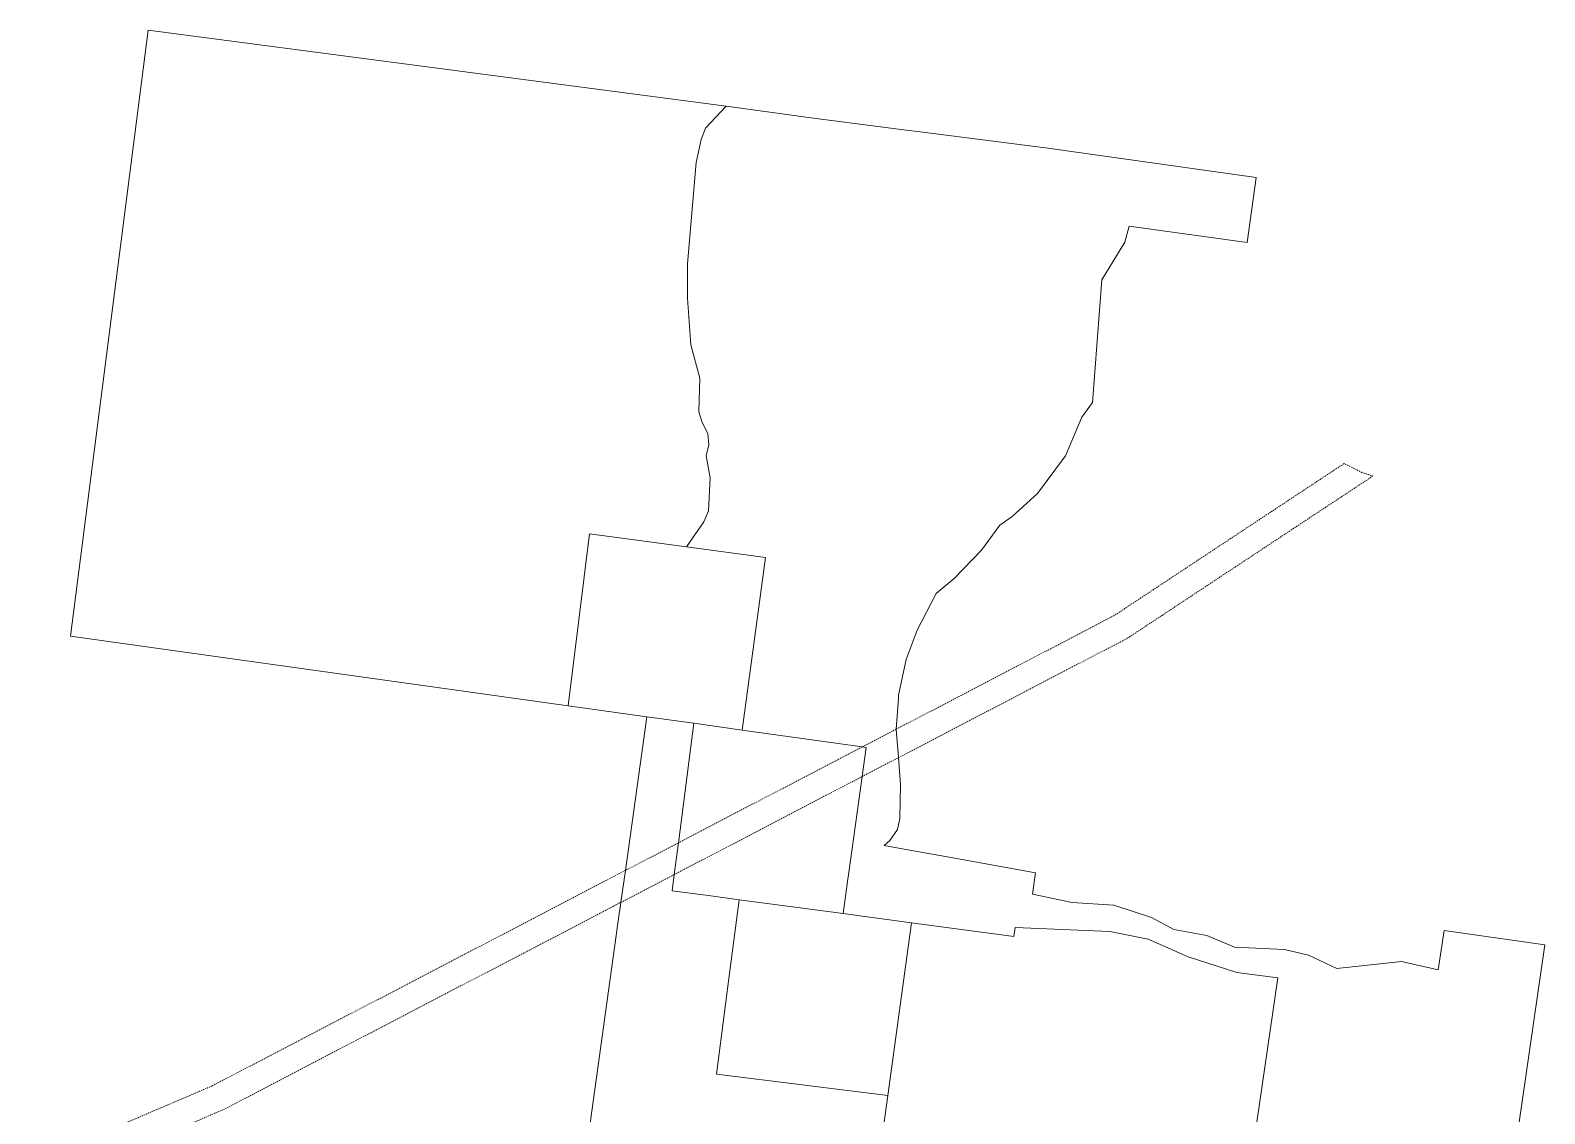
# Model space of a CAD drawing. Header units: metres. Extents: x 253555 to 263174, y 6188199 to 6193202.
# Drawn here: x 259517 to 263036, y 6190401 to 6192917 of the extents above; entities that cross this region are included whole.
import ezdxf

# ---------------------------------------------------------------- set-up
doc = ezdxf.new("R2010")
doc.units = ezdxf.units.M
doc.linetypes.add('Dash', pattern=[5, 3, -2])
doc.layers.add('Cadastre Easements_SP_EXT', color=9, linetype='Continuous', lineweight=5)
doc.layers.add('Cadastre Land Parcels_SP_EXT', color=9, linetype='Continuous', lineweight=5)

msp = doc.modelspace()

# ---------------------------------------------------------------- linework, layer by layer
at = {"layer": 'Cadastre Easements_SP_EXT', "linetype": 'Dash'}
msp.add_lwpolyline([(259639.5, 6190270.6), (259965.5, 6190410.2), (260731.9, 6190809.6), (260871.8, 6190882.6), (260889.2, 6190891.7), (261013.2, 6190956.3), (261449.9, 6191183.9), (261534, 6191227.8), (261741.8, 6191336.1), (262049.2, 6191496.3), (262066.3, 6191505.2), (262636.5, 6191882), (262610.8, 6191890.3), (262569.7, 6191911), (262035.3, 6191557.8), (261637.9, 6191350.6), (261528.8, 6191293.8), (261449.8, 6191252.7), (261022.7, 6191029.9), (260899.7, 6190965.9), (259939.4, 6190465.3), (259516.7, 6190284.5)], dxfattribs=at)
at = {"layer": 'Cadastre Land Parcels_SP_EXT', "linetype": 'Continuous'}
for points in [[(261133.6, 6192741.1), (259790.5, 6192917.3), (259609.9, 6191510.3), (260766.2, 6191348.4), (260815.8, 6191747.9), (261041.9, 6191717.4), (261081.5, 6191775.5), (261093, 6191801.2), (261096.2, 6191877.5), (261087.3, 6191928.7), (261093.7, 6191954.3), (261091.1, 6191981), (261077.8, 6192006), (261070.2, 6192031.2), (261072.8, 6192109.4), (261051.7, 6192186.4), (261044.1, 6192294.8), (261044, 6192374.8), (261064.3, 6192610.3), (261075.7, 6192664), (261085.9, 6192689.7), (261133.6, 6192741.1)], [(261041.9, 6191717.4), (260815.8, 6191747.9), (260766.2, 6191348.4), (260949.6, 6191322.7), (261058.4, 6191307.5), (261170.9, 6191291.7), (261225.3, 6191692.7), (261041.9, 6191717.4)], [(261509.5, 6190443.2), (261111.3, 6190492.6), (261139.5, 6190708.2), (261164.3, 6190897.8), (261158.2, 6190898.6), (261098, 6190906.7), (261008.3, 6190918.7), (261013.2, 6190956.3), (261022.7, 6191029.9), (261058.4, 6191307.5), (260949.6, 6191322.7), (260899.7, 6190965.9), (260889.2, 6190891.7), (260888.3, 6190885.3), (260885.4, 6190864.6), (260814.3, 6190356.2), (260970.6, 6190333.2), (261362.5, 6190275.5), (261484, 6190257.7), (261509.5, 6190443.2)], [(261416, 6190940), (261418.9, 6190961.2), (261449.9, 6191183.9), (261459.2, 6191251.4), (261449.8, 6191252.7), (261170.9, 6191291.7), (261058.4, 6191307.5), (261022.7, 6191029.9), (261013.2, 6190956.3), (261008.3, 6190918.7), (261098, 6190906.7), (261158.2, 6190898.6), (261164.3, 6190897.8), (261405.6, 6190865.4), (261416, 6190940)], [(261405.6, 6190865.4), (261164.3, 6190897.8), (261139.5, 6190708.2), (261111.3, 6190492.6), (261509.5, 6190443.2), (261564.2, 6190844), (261444.7, 6190860.1), (261405.6, 6190865.4)]]:
    msp.add_lwpolyline(points, close=True, dxfattribs=at)
msp.add_lwpolyline([(262966.6, 6190311.2), (263035.8, 6190792.9), (262802.2, 6190826), (262788.4, 6190734.9), (262702.8, 6190754.3), (262553.1, 6190738), (262486.9, 6190768.7), (262431.3, 6190782.5), (262314.8, 6190787.3), (262250.6, 6190814.9), (262173.9, 6190828.9), (262121.8, 6190856.8), (262034.6, 6190885.1), (261937.8, 6190891), (261845.2, 6190910.9), (261852.9, 6190960), (261643.4, 6190997.8), (261595.7, 6191006.4), (261573.1, 6191010.5), (261501, 6191023.6), (261514.1, 6191035.4), (261531.9, 6191060.6), (261537.6, 6191086.2), (261538.9, 6191164.4), (261534, 6191227.8), (261528.8, 6191293.8), (261528.7, 6191294.3), (261533.9, 6191365.2), (261534.4, 6191372.6), (261552.2, 6191455.7), (261577.8, 6191523.6), (261621.5, 6191609.2), (261663.2, 6191643.9), (261727.1, 6191709.5), (261769.5, 6191767.8), (261798.3, 6191787.6), (261857.4, 6191841.7), (261922.6, 6191928.5), (261960.5, 6192019), (261985, 6192052.7), (262006.8, 6192337.7), (262059.9, 6192425.4), (262069.8, 6192462.5), (262344.1, 6192424.7), (262365.4, 6192575.6), (262365.4, 6192575.6), (261875.9, 6192644.5), (261578.5, 6192682.3), (261558.4, 6192684.9), (261337, 6192713.1), (261133.6, 6192741.1), (261085.9, 6192689.7), (261075.7, 6192664), (261064.3, 6192610.3), (261044, 6192374.8), (261044.1, 6192294.8), (261051.7, 6192186.4), (261072.8, 6192109.4), (261070.2, 6192031.2), (261077.8, 6192006), (261091.1, 6191981), (261093.7, 6191954.3), (261087.3, 6191928.7), (261096.2, 6191877.5), (261093, 6191801.2), (261081.5, 6191775.5), (261041.9, 6191717.4), (261225.3, 6191692.7), (261170.9, 6191291.7), (261449.8, 6191252.7), (261459.2, 6191251.4), (261449.9, 6191183.9), (261418.9, 6190961.2), (261416, 6190940), (261405.6, 6190865.4), (261444.7, 6190860.1), (261564.2, 6190844), (261802.5, 6190812), (261805.1, 6190833.6), (262025.3, 6190824), (262114.1, 6190805.8), (262207.3, 6190764.9), (262320.7, 6190728.4), (262416, 6190716.1), (262331.3, 6190136.5)], dxfattribs=at)

doc.saveas('drawing.dxf')
